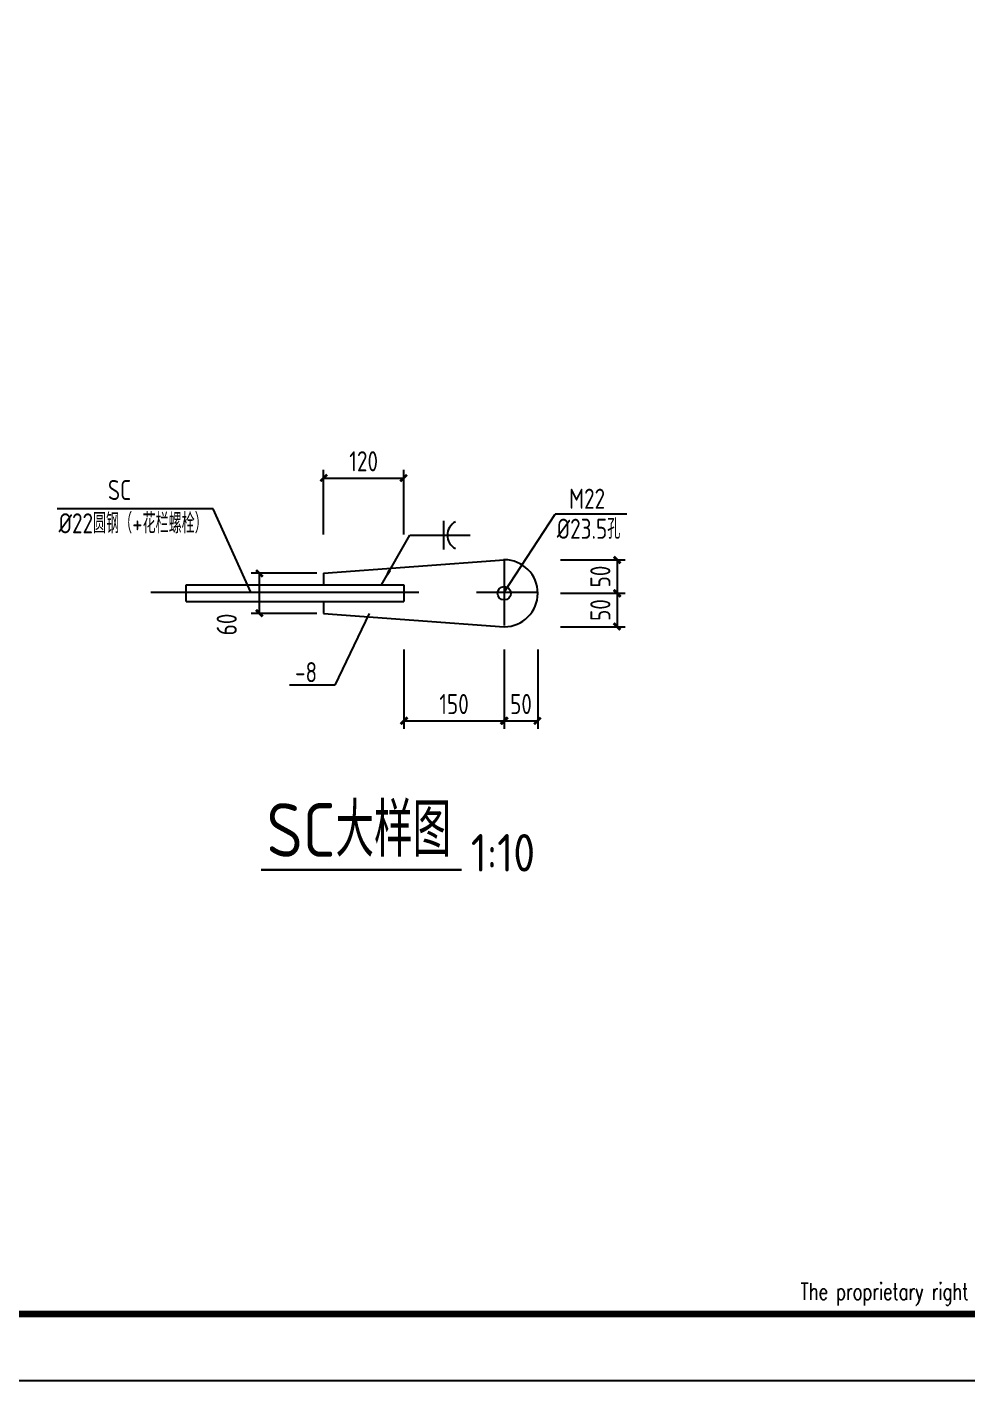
# Model space of a CAD drawing. Header units: millimetres. Extents: x 866561 to 876967, y 40200 to 44891.
# Drawn here: x 870851.6 to 870992, y 40203.1 to 40405.2 of the extents above; entities that cross this region are included whole.
import ezdxf
from ezdxf.enums import TextEntityAlignment as Align

# ---------------------------------------------------------------- set-up
doc = ezdxf.new("R2010")
doc.units = ezdxf.units.MM
doc.header["$LTSCALE"] = 1000
doc.header["$MEASUREMENT"] = 0
doc.linetypes.add('2', pattern=[11.4, 9, -0.9, 0.6, -0.9])
doc.linetypes.add('DOTE', pattern=[2.42, 2, -0.2, 0.02, -0.2])
for name, color, linetype in [('AXIS', 3, 'Continuous'), ('COLUMN', 9, 'Continuous'), ('DIM', 7, 'Continuous'), ('DOTE', 1, 'DOTE'), ('文字', 7, 'Continuous'), ('焊缝标注', 3, 'Continuous'), ('轴线__点划线', 6, '2')]:
    doc.layers.add(name, color=color, linetype=linetype)
doc.styles.add('ECEC_TQ', font='txt_l.shx', dxfattribs={"bigfont": 'hztxt_l.shx'})
doc.styles.add('GBHZ', font='gbenor.shx', dxfattribs={"width": 0.9, "bigfont": 'gbcbig.shx'})
doc.dimstyles.new('Y10', dxfattribs={"dimscale": 0, "dimtxt": 3, "dimasz": 0.01, "dimexe": 1.2, "dimexo": 1, "dimgap": 1, "dimtad": 1, "dimdec": 0, "dimlfac": 10, "dimzin": 0, "dimdsep": 46, "dimtxsty": 'GBHZ', "dimblk1": 'DX', "dimblk2": 'DX', "dimsah": 1, "dimcen": 0.09, "dimdle": 1, "dimadec": 0, "dimazin": 0, "dimtfac": 1, "dimtdec": 0, "dimtix": 1, "dimtmove": 2, "dimatfit": 3, "dimldrblk": 'DX', "dimfxl": 0, "dimtolj": 1, "dimtzin": 0, "dimarcsym": 0})

# ---------------------------------------------------------------- blocks, each defined once
blk = doc.blocks.new('_ARROW')
blk.add_solid([(0, 0), (-1, 0.1), (-1, -0.1)])
blk = doc.blocks.new('DX')
at = {"color": 0, "linetype": 'ByBlock', "const_width": 40}
blk.add_lwpolyline([(-54, -51), (46, 49)], dxfattribs=at)
blk = doc.blocks.new('*D547')
at = {"layer": 'Defpoints', "color": 0, "transparency": 16777216}
for p in [(870907.89, 40337.87), (870895.89, 40328.43), (870907.89, 40328.43)]:
    blk.add_point(p, dxfattribs=at)
at = {"layer": 'dim', "color": 0, "lineweight": -2, "transparency": 16777216}
for p, q in [((870895.89, 40329.43), (870895.89, 40339.07)), ((870907.89, 40329.43), (870907.89, 40339.07)), ((870895.9, 40337.87), (870907.88, 40337.87))]:
    blk.add_line(p, q, dxfattribs=at)
at = {"layer": 'dim', "color": 0, "lineweight": -2, "transparency": 16777216, "xscale": 0.01, "yscale": 0.01, "zscale": 0.01, "rotation": 180}
blk.add_blockref('DX', (870895.89, 40337.87), dxfattribs=at)
at = {"layer": 'dim', "color": 0, "lineweight": -2, "transparency": 16777216, "xscale": 0.01, "yscale": 0.01, "zscale": 0.01}
blk.add_blockref('DX', (870907.89, 40337.87), dxfattribs=at)
at = {"layer": 'dim', "color": 0, "transparency": 16777216, "insert": (870901.89, 40340.37), "char_height": 3, "attachment_point": 5, "style": 'GBHZ'}
blk.add_mtext('\\A1;120', dxfattribs=at)
blk = doc.blocks.new('*D548')
at = {"layer": 'Defpoints', "color": 0, "transparency": 16777216}
for p in [(870930.29, 40325.66), (870930.29, 40320.66), (870939.74, 40320.66)]:
    blk.add_point(p, dxfattribs=at)
at = {"layer": 'dim', "color": 0, "lineweight": -2, "transparency": 16777216}
for p, q in [((870931.29, 40325.66), (870940.94, 40325.66)), ((870939.74, 40325.65), (870939.74, 40320.67)), ((870931.29, 40320.66), (870940.94, 40320.66))]:
    blk.add_line(p, q, dxfattribs=at)
at = {"layer": 'dim', "color": 0, "lineweight": -2, "transparency": 16777216, "xscale": 0.01, "yscale": 0.01, "zscale": 0.01}
for p, rotation in [((870939.74, 40325.66), 90), ((870939.74, 40320.66), 270)]:
    blk.add_blockref('DX', p, dxfattribs=dict(at, rotation=rotation))
at = {"layer": 'dim', "color": 0, "transparency": 16777216, "insert": (870937.24, 40323.16), "char_height": 3, "attachment_point": 5, "rotation": 90, "style": 'GBHZ'}
blk.add_mtext('\\A1;50', dxfattribs=at)
blk = doc.blocks.new('*D549')
at = {"layer": 'Defpoints', "color": 0, "transparency": 16777216}
for p in [(870930.29, 40320.66), (870930.29, 40315.66), (870939.74, 40315.66)]:
    blk.add_point(p, dxfattribs=at)
at = {"layer": 'dim', "color": 0, "lineweight": -2, "transparency": 16777216}
for p, q in [((870931.29, 40320.66), (870940.94, 40320.66)), ((870939.74, 40320.65), (870939.74, 40315.67)), ((870931.29, 40315.66), (870940.94, 40315.66))]:
    blk.add_line(p, q, dxfattribs=at)
at = {"layer": 'dim', "color": 0, "lineweight": -2, "transparency": 16777216, "xscale": 0.01, "yscale": 0.01, "zscale": 0.01}
for p, rotation in [((870939.74, 40320.66), 90), ((870939.74, 40315.66), 270)]:
    blk.add_blockref('DX', p, dxfattribs=dict(at, rotation=rotation))
at = {"layer": 'dim', "color": 0, "transparency": 16777216, "insert": (870937.24, 40318.16), "char_height": 3, "attachment_point": 5, "rotation": 90, "style": 'GBHZ'}
blk.add_mtext('\\A1;50', dxfattribs=at)
blk = doc.blocks.new('*D550')
at = {"layer": 'Defpoints', "color": 0, "transparency": 16777216}
for p in [(870907.89, 40313.26), (870922.89, 40313.26), (870922.89, 40301.62)]:
    blk.add_point(p, dxfattribs=at)
at = {"layer": 'dim', "color": 0, "lineweight": -2, "transparency": 16777216}
for p, q in [((870907.89, 40312.26), (870907.89, 40300.42)), ((870922.89, 40312.26), (870922.89, 40300.42)), ((870907.9, 40301.62), (870922.88, 40301.62))]:
    blk.add_line(p, q, dxfattribs=at)
at = {"layer": 'dim', "color": 0, "lineweight": -2, "transparency": 16777216, "xscale": 0.01, "yscale": 0.01, "zscale": 0.01, "rotation": 180}
blk.add_blockref('DX', (870907.89, 40301.62), dxfattribs=at)
at = {"layer": 'dim', "color": 0, "lineweight": -2, "transparency": 16777216, "xscale": 0.01, "yscale": 0.01, "zscale": 0.01}
blk.add_blockref('DX', (870922.89, 40301.62), dxfattribs=at)
at = {"layer": 'dim', "color": 0, "transparency": 16777216, "insert": (870915.39, 40304.12), "char_height": 3, "attachment_point": 5, "style": 'GBHZ'}
blk.add_mtext('\\A1;150', dxfattribs=at)
blk = doc.blocks.new('*D551')
at = {"layer": 'Defpoints', "color": 0, "transparency": 16777216}
for p in [(870922.89, 40313.26), (870927.89, 40313.26), (870927.89, 40301.62)]:
    blk.add_point(p, dxfattribs=at)
at = {"layer": 'dim', "color": 0, "lineweight": -2, "transparency": 16777216}
for p, q in [((870922.89, 40312.26), (870922.89, 40300.42)), ((870927.89, 40312.26), (870927.89, 40300.42)), ((870922.9, 40301.62), (870927.88, 40301.62))]:
    blk.add_line(p, q, dxfattribs=at)
at = {"layer": 'dim', "color": 0, "lineweight": -2, "transparency": 16777216, "xscale": 0.01, "yscale": 0.01, "zscale": 0.01, "rotation": 180}
blk.add_blockref('DX', (870922.89, 40301.62), dxfattribs=at)
at = {"layer": 'dim', "color": 0, "lineweight": -2, "transparency": 16777216, "xscale": 0.01, "yscale": 0.01, "zscale": 0.01}
blk.add_blockref('DX', (870927.89, 40301.62), dxfattribs=at)
at = {"layer": 'dim', "color": 0, "transparency": 16777216, "insert": (870925.39, 40304.12), "char_height": 3, "attachment_point": 5, "style": 'GBHZ'}
blk.add_mtext('\\A1;50', dxfattribs=at)
blk = doc.blocks.new('*D552')
at = {"layer": 'Defpoints', "color": 0, "transparency": 16777216}
for p in [(870886.32, 40323.66), (870895.89, 40323.66), (870895.89, 40317.66)]:
    blk.add_point(p, dxfattribs=at)
at = {"layer": 'dim', "color": 0, "lineweight": -2, "transparency": 16777216}
for p, q in [((870894.89, 40323.66), (870885.12, 40323.66)), ((870886.32, 40317.67), (870886.32, 40323.65)), ((870894.89, 40317.66), (870885.12, 40317.66))]:
    blk.add_line(p, q, dxfattribs=at)
at = {"layer": 'dim', "color": 0, "lineweight": -2, "transparency": 16777216, "xscale": 0.01, "yscale": 0.01, "zscale": 0.01}
for p, rotation in [((870886.32, 40323.66), 90), ((870886.32, 40317.66), 270)]:
    blk.add_blockref('DX', p, dxfattribs=dict(at, rotation=rotation))
at = {"layer": 'dim', "color": 0, "transparency": 16777216, "insert": (870881.45, 40316), "char_height": 3, "attachment_point": 5, "rotation": 90, "style": 'GBHZ'}
blk.add_mtext('\\A1;60', dxfattribs=at)

msp = doc.modelspace()

# ---------------------------------------------------------------- linework, layer by layer
for p, q in [((870879.433, 40333.262), (870856.144, 40333.262)), ((870885.058, 40320.826), (870879.433, 40333.262)), ((871188.048, 40203.051), (870347.048, 40203.051))]:
    msp.add_line(p, q)
at = {"color": 0, "const_width": 1}
msp.add_lwpolyline([(871178.048, 40213.051), (870372.048, 40213.051), (870372.048, 40787.051), (871178.048, 40787.051)], close=True, dxfattribs=at)
at = {"layer": 'AXIS'}
for p, q in [((870922.889, 40320.826), (870930.509, 40332.495)), ((870941.171, 40332.495), (870930.509, 40332.495)), ((870902.719, 40317.661), (870897.583, 40306.925)), ((870897.583, 40306.925), (870890.813, 40306.925))]:
    msp.add_line(p, q, dxfattribs=at)
at = {"layer": 'COLUMN', "color": 2}
for p, q in [((870895.889, 40323.661), (870922.889, 40325.661)), ((870875.399, 40321.911), (870907.889, 40321.911)), ((870875.399, 40319.411), (870875.399, 40321.911)), ((870895.889, 40323.661), (870895.889, 40321.911)), ((870907.889, 40321.911), (870907.889, 40319.411)), ((870875.399, 40319.411), (870907.889, 40319.411)), ((870895.889, 40319.411), (870895.889, 40317.661)), ((870895.889, 40317.661), (870922.889, 40315.661))]:
    msp.add_line(p, q, dxfattribs=at)
msp.add_circle((870922.889, 40320.661), 1, dxfattribs=at)
msp.add_arc((870922.889, 40320.661), 5, 270, 90, dxfattribs=at)
at = {"layer": 'dim'}
msp.add_line((870913.888, 40327.2), (870913.888, 40331.462), dxfattribs=at)
msp.add_arc((870916.668, 40329.331), 2.27, 118.24708, 241.75292, dxfattribs=at)
at = {"layer": 'DOTE', "linetype": 'DOTE', "ltscale": 0.02}
msp.add_line((870870.11, 40320.826), (870910.169, 40320.826), dxfattribs=at)
at = {"layer": '文字', "color": 6, "const_width": 0.32}
msp.add_lwpolyline([(870886.543, 40279.366), (870916.52, 40279.366)], dxfattribs=at)
at = {"layer": '焊缝标注'}
for p, q in [((870904.569, 40321.921), (870908.769, 40329.331)), ((870908.769, 40329.331), (870917.781, 40329.331))]:
    msp.add_line(p, q, dxfattribs=at)
at = {"layer": '轴线__点划线'}
for p, q in [((870922.889, 40325.826), (870922.889, 40315.826)), ((870918.769, 40320.826), (870927.889, 40320.826))]:
    msp.add_line(p, q, dxfattribs=at)

# ---------------------------------------------------------------- block references
at = {"layer": '焊缝标注', "xscale": -2.499999999793585, "yscale": 2.5, "zscale": 2.5, "rotation": 60.94539590662404}
msp.add_blockref('_ARROW', (870904.569, 40321.921), dxfattribs=at)

# ---------------------------------------------------------------- texts
at = {"style": 'ECEC_TQ', "width": 0.72}
msp.add_text('The proprietary right of this document belongs to Anhui Huadong Chemical And Medical Engineering  Co.,Ltd.  and any replication or transfer to the 3rd. side is forbidden without its permission. ', height=2.5, dxfattribs=at).set_placement((871088.048, 40216.051), align=Align.MIDDLE)
at = {"layer": 'AXIS', "color": 0, "style": 'GBHZ', "width": 0.9}
for s, p in [('SC', (870863.707, 40334.58, 37.658)), ('M22', (870932.565, 40333.28, -0.088)), ('%%C22圆钢（+花栏螺栓）', (870856.357, 40329.614, 37.658)), ('%%C23.5孔', (870930.735, 40328.795)), ('-8', (870891.646, 40307.382))]:
    msp.add_text(s, height=3, dxfattribs=at).set_placement(p)
at = {"layer": '文字', "color": 6, "style": 'GBHZ'}
for s, height, p in [('SC大样图', 8, (870887.406, 40281.317)), ('1:10', 5.6, (870917.9, 40279.11))]:
    msp.add_text(s, height=height, dxfattribs=at).set_placement(p)

# ---------------------------------------------------------------- dimensions: what is measured, and where the dimension line sits
at = {"layer": 'dim'}
for base, p1, p2, picture, middle in [((870907.889, 40337.866), (870895.889, 40328.431), (870907.889, 40328.431), '*D547', (870901.889, 40340.366)), ((870922.889, 40301.618), (870907.889, 40313.261), (870922.889, 40313.261), '*D550', (870915.389, 40304.118)), ((870927.889, 40301.618), (870922.889, 40313.261), (870927.889, 40313.261), '*D551', (870925.389, 40304.118))]:
    dim = msp.add_linear_dim(base=base, p1=p1, p2=p2, dimstyle='Y10', override={"dimscale": 1}, dxfattribs=at)
    dim.commit()
    dim.dimension.update_dxf_attribs({"geometry": picture, "text_midpoint": middle})
for base, p1, p2, picture, middle in [((870939.741, 40320.661), (870930.289, 40325.661), (870930.289, 40320.661), '*D548', (870937.241, 40323.161)), ((870939.741, 40315.661), (870930.289, 40320.661), (870930.289, 40315.661), '*D549', (870937.241, 40318.161))]:
    dim = msp.add_linear_dim(base=base, p1=p1, p2=p2, angle=90, dimstyle='Y10', override={"dimscale": 1}, dxfattribs=at)
    dim.commit()
    dim.dimension.update_dxf_attribs({"geometry": picture, "text_midpoint": middle})
dim = msp.add_linear_dim(base=(870886.318, 40323.661), p1=(870895.889, 40317.661), p2=(870895.889, 40323.661), angle=90, dimstyle='Y10', override={"dimscale": 1}, dxfattribs=at)
dim.commit()
dim.dimension.update_dxf_attribs({"geometry": '*D552', "text_midpoint": (870881.448, 40315.997), "dimtype": 160})

doc.saveas('drawing.dxf')
